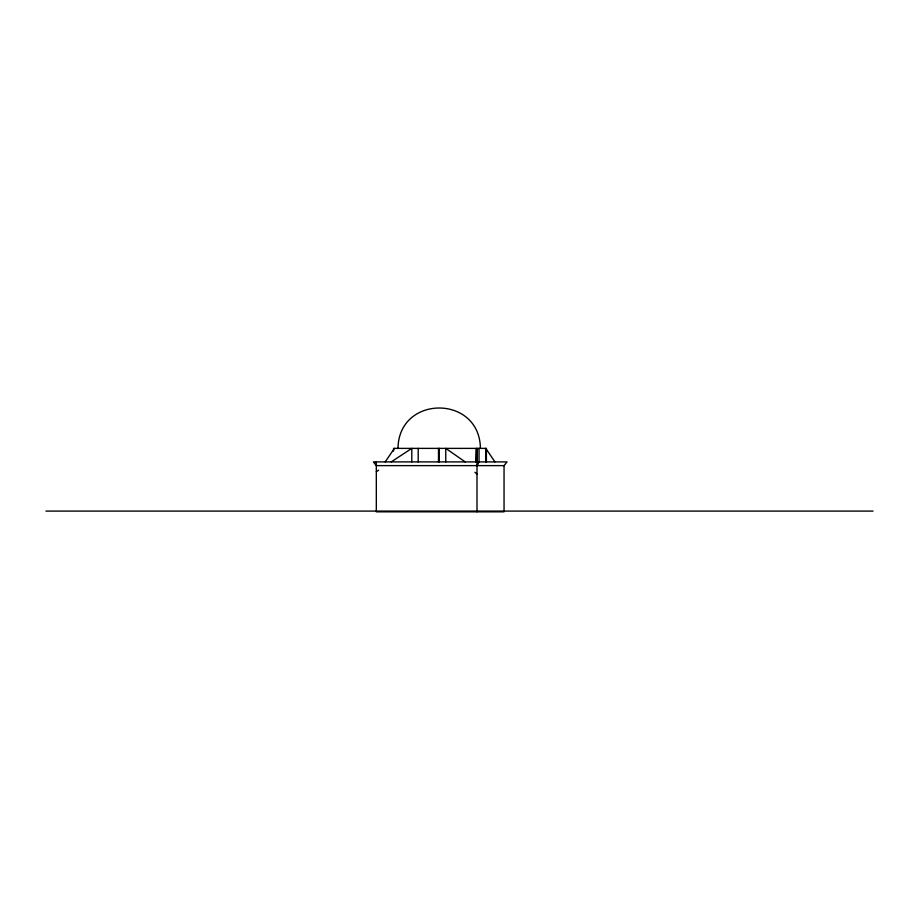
<?xml version="1.0" encoding="UTF-8"?>
<svg xmlns="http://www.w3.org/2000/svg" width="919" height="919" viewBox="0 0 919 919"><rect width="100%" height="100%" fill="white"/><g stroke="black" fill="none" stroke-linecap="round" stroke-linejoin="round"><path stroke-width="1.38" d="M475.881 461.901L476.387 448.38L476.387 461.901M398.007 448.38C398.639 394.561 479.764 394.561 480.407 448.38M385.176 461.901L394.412 448.38M376.319 471.7L378.617 470.195M391.241 461.901L411.804 448.38L411.804 461.901M504.106 465.623L376.319 465.623L373.378 461.901L507.047 461.901L504.049 465.623L504.049 511.826L376.319 511.826L376.319 461.901M45.95 511.09L873.05 511.09M465.209 461.901L445.761 448.38L445.761 461.901M474.893 472.297L476.995 474.032M494.973 461.901L485.737 448.38L485.737 461.901M486.392 461.901L486.392 448.38L393.562 448.38L393.562 451.08M479.029 448.38L479.029 461.901M477.283 448.38L477.283 461.901M476.995 461.901L476.995 511.826M439.167 448.38L439.167 461.901M438.489 448.38L438.489 461.901M418.202 448.38L418.202 461.901M478.684 461.901L476.995 465.623L478.742 461.901"/></g></svg>
